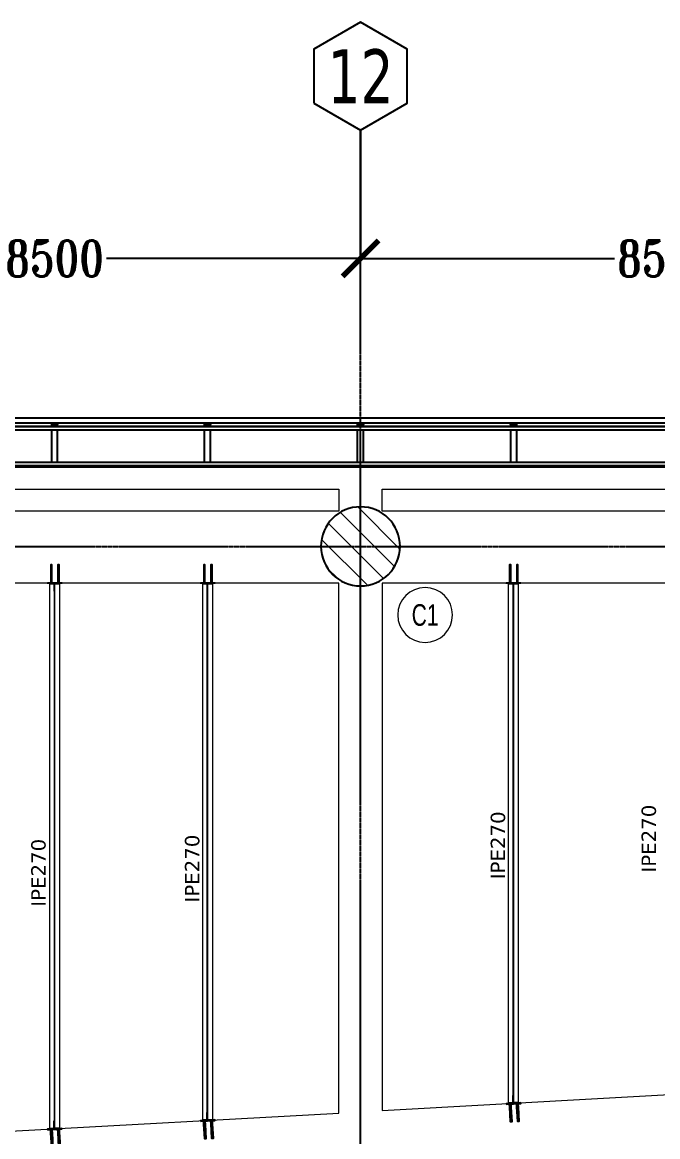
# Model space of a CAD drawing. Header units: millimetres. Extents: x -6598 to 74598, y -11659 to 33736.
# Drawn here: x 37801 to 46629, y 17300 to 32781 of the extents above; entities that cross this region are included whole.
import ezdxf
from ezdxf.enums import TextEntityAlignment as Align

# ---------------------------------------------------------------- set-up
doc = ezdxf.new("R2010")
doc.units = ezdxf.units.MM
doc.header["$LTSCALE"] = 0.95
doc.linetypes.add('DXK_LINE_DOT3', pattern=[5.9187, 2.979, -0.9799, 0.9799, -0.9799])
for name, color, linetype, lineweight in [('0-1', 7, 'Continuous', 5), ('E_B_PLACA-1', 10, 'Continuous', 25), ('E_B_PLACA-2', 254, 'Continuous', 25), ('E_COLUMNAS', 1, 'Continuous', 18), ('E_COLUMNAS-3', 1, 'Continuous', 35), ('E_COLUMNAS-4', 1, 'Continuous', 25), ('E_TEXTO', 3, 'Continuous', 9), ('E_VIGAS', 5, 'Continuous', 9), ('E_VIGAS-1', 5, 'Continuous', 25), ('E_VIGAS-2', 10, 'Continuous', 25), ('HCB-VIGAS', 4, 'Continuous', 15), ('HCB_ALMA', 255, 'Continuous', 5)]:
    doc.layers.add(name, color=color, linetype=linetype, lineweight=lineweight)
for name, color, linetype in [('COTAS', 8, 'Continuous'), ('HCB-EJES', 1, 'Continuous'), ('HCB-PLATINAS', 5, 'Continuous'), ('HCB-ROTULOS', 2, 'Continuous')]:
    doc.layers.add(name, color=color, linetype=linetype)
doc.styles.add('Arial Narrow', font='', dxfattribs={"width": 0.85, "height": 0.3})
doc.styles.add('ROMANT', font='romant.shx', dxfattribs={"width": 0.8})
doc.styles.add('VERDANA', font='verdana.ttf')
doc.styles.get('Arial Narrow').set_extended_font_data('Arial Narrow')
doc.dimstyles.new('1.125', dxfattribs={"dimscale": 0, "dimtxt": 500, "dimasz": 500, "dimexe": 4, "dimexo": 4, "dimgap": 15, "dimtad": 0, "dimdec": 0, "dimzin": 4, "dimdsep": 46, "dimtxsty": 'ROMANT', "dimblk": 'ARCHTICK', "dimcen": -10, "dimclrd": 256, "dimclrt": 3, "dimadec": 0, "dimazin": 0, "dimtfac": 1, "dimtdec": 0, "dimtix": 1, "dimtmove": 0, "dimatfit": 0, "dimldrblk": 'OBLIQUE', "dimfxl": 0.05, "dimtolj": 1, "dimtzin": 0, "dimarcsym": 0})

# ---------------------------------------------------------------- blocks, each defined once
blk = doc.blocks.new('EST_SFM_VIGA-METALICA-SECCION-C - EST_SFM_VIGA-METALICA-UPN160-1604346-_58_00m_N_E_-NIVEL-15 DOC')
at = {"layer": 'E_VIGAS-1'}
for p, q in [((30.11, 0.018), (-30.277, 0.018)), ((-30.272, -0.047), (30.104, -0.047))]:
    blk.add_line(p, q, dxfattribs=at)
blk = doc.blocks.new('EST_SFM_VIGA-METALICA-SECCION-C - EST_SFM_VIGA-METALICA-UPN100-1526554-_58_00m_N_E_-NIVEL-15 DOC')
at = {"layer": 'E_VIGAS-2'}
for p, q in [((34.942, 0.018), (-34.929, 0.018)), ((-34.929, -0.032), (34.942, -0.032))]:
    blk.add_line(p, q, dxfattribs=at)
blk = doc.blocks.new('EST_SFM_VIGA-METALICA-SECCION-C - EST_SFM_VIGA-METALICA-UPN100-1526616-_58_00m_N_E_-NIVEL-15 DOC')
at = {"layer": 'E_VIGAS-2'}
for p, q in [((34.044, 0.032), (-34.827, 0.032)), ((-34.827, -0.018), (34.044, -0.018))]:
    blk.add_line(p, q, dxfattribs=at)
blk = doc.blocks.new('DCTIB_CNI_EST_MOD-1A-FAC_0001_rvt-1-_58_00m_N_E_-NIVEL-15 DOC')
at = {"layer": 'E_B_PLACA-1'}
for p, q in [((-75.147, 167.83), (-5.177, 167.83)), ((-5.727, 167.28), (-74.597, 167.28))]:
    blk.add_line(p, q, dxfattribs=at)
at = {"layer": 'E_B_PLACA-2'}
for p, q in [((-5.177, 167.83), (-75.147, 167.83)), ((-74.597, 167.28), (-5.727, 167.28))]:
    blk.add_line(p, q, dxfattribs=at)
at = {"layer": 'E_VIGAS-1'}
for p, q in [((-35.953, 167.859), (-35.925, 167.859)), ((-35.953, 167.858), (-35.953, 167.859)), ((-35.871, 167.858), (-35.953, 167.858)), ((-35.953, 167.83), (-35.953, 167.858)), ((-35.915, 167.864), (-35.915, 167.878)), ((-35.915, 167.859), (-35.915, 167.864)), ((-35.91, 167.878), (-35.91, 167.864)), ((-35.91, 167.864), (-35.91, 167.859)), ((-35.899, 167.859), (-35.871, 167.859)), ((-35.871, 167.859), (-35.871, 167.858)), ((-35.871, 167.83), (-35.871, 167.858)), ((-33.828, 167.859), (-33.8, 167.859)), ((-33.828, 167.858), (-33.828, 167.859)), ((-33.746, 167.858), (-33.828, 167.858)), ((-33.828, 167.83), (-33.828, 167.858)), ((-33.79, 167.864), (-33.79, 167.878)), ((-33.79, 167.859), (-33.79, 167.864)), ((-33.785, 167.878), (-33.785, 167.864)), ((-33.785, 167.864), (-33.785, 167.859)), ((-33.774, 167.859), (-33.746, 167.859)), ((-33.746, 167.859), (-33.746, 167.858)), ((-33.746, 167.83), (-33.746, 167.858)), ((-31.703, 167.859), (-31.675, 167.859)), ((-31.703, 167.858), (-31.703, 167.859)), ((-31.621, 167.858), (-31.703, 167.858)), ((-31.703, 167.83), (-31.703, 167.858)), ((-31.664, 167.864), (-31.664, 167.878)), ((-31.664, 167.859), (-31.664, 167.864)), ((-31.659, 167.878), (-31.659, 167.864)), ((-31.659, 167.864), (-31.659, 167.859)), ((-31.649, 167.859), (-31.621, 167.859)), ((-31.621, 167.859), (-31.621, 167.858)), ((-31.621, 167.83), (-31.621, 167.858)), ((-29.578, 167.858), (-29.578, 167.859)), ((-29.578, 167.859), (-29.55, 167.859)), ((-29.496, 167.858), (-29.578, 167.858)), ((-29.578, 167.858), (-29.578, 167.83)), ((-29.54, 167.864), (-29.54, 167.878)), ((-29.54, 167.859), (-29.54, 167.864)), ((-29.535, 167.878), (-29.535, 167.864)), ((-29.535, 167.864), (-29.535, 167.859)), ((-29.524, 167.859), (-29.496, 167.859)), ((-29.496, 167.859), (-29.496, 167.858)), ((-29.496, 167.858), (-29.496, 167.83)), ((-35.953, 167.519), (-35.953, 167.78)), ((-35.871, 167.519), (-35.871, 167.78)), ((-33.828, 167.33), (-33.828, 167.78)), ((-33.746, 167.33), (-33.746, 167.78)), ((-31.703, 167.33), (-31.703, 167.78)), ((-31.621, 167.33), (-31.621, 167.78)), ((-29.578, 167.78), (-29.578, 167.33)), ((-29.496, 167.78), (-29.496, 167.33)), ((-35.953, 167.263), (-35.953, 167.28)), ((-35.871, 167.263), (-35.953, 167.263)), ((-35.871, 167.263), (-35.871, 167.28)), ((-33.828, 167.263), (-33.828, 167.28)), ((-33.746, 167.263), (-33.828, 167.263)), ((-33.746, 167.263), (-33.746, 167.28)), ((-31.703, 167.263), (-31.703, 167.28)), ((-31.621, 167.263), (-31.703, 167.263)), ((-31.621, 167.263), (-31.621, 167.28)), ((-29.578, 167.28), (-29.578, 167.263)), ((-29.496, 167.263), (-29.578, 167.263)), ((-29.496, 167.28), (-29.496, 167.263))]:
    blk.add_line(p, q, dxfattribs=at)
for points, knots in [([(-35.915, 167.864), (-35.915, 167.863), (-35.915, 167.862), (-35.917, 167.86), (-35.918, 167.86), (-35.92, 167.859), (-35.921, 167.859), (-35.922, 167.859), (-35.924, 167.859), (-35.925, 167.859)], [0, 0, 0, 0, 0.285714, 0.428571, 0.571429, 0.678571, 0.732143, 0.785714, 1, 1, 1, 1]), ([(-35.925, 167.859), (-35.924, 167.859), (-35.923, 167.859), (-35.92, 167.859), (-35.918, 167.86), (-35.916, 167.86), (-35.915, 167.862), (-35.915, 167.863), (-35.915, 167.864)], [0, 0, 0, 0, 0.142857, 0.285714, 0.428571, 0.571429, 0.785714, 1, 1, 1, 1]), ([(-35.91, 167.864), (-35.91, 167.863), (-35.909, 167.862), (-35.908, 167.86), (-35.906, 167.86), (-35.905, 167.859), (-35.904, 167.859), (-35.902, 167.859), (-35.9, 167.859), (-35.899, 167.859)], [0, 0, 0, 0, 0.285714, 0.428571, 0.571429, 0.678571, 0.732143, 0.785714, 1, 1, 1, 1]), ([(-35.899, 167.859), (-35.9, 167.859), (-35.901, 167.859), (-35.904, 167.859), (-35.906, 167.86), (-35.908, 167.86), (-35.909, 167.862), (-35.91, 167.863), (-35.91, 167.864)], [0, 0, 0, 0, 0.142857, 0.285714, 0.428571, 0.571429, 0.785714, 1, 1, 1, 1]), ([(-33.79, 167.864), (-33.79, 167.863), (-33.79, 167.862), (-33.792, 167.86), (-33.793, 167.86), (-33.795, 167.859), (-33.796, 167.859), (-33.797, 167.859), (-33.799, 167.859), (-33.8, 167.859)], [0, 0, 0, 0, 0.285714, 0.428571, 0.571429, 0.678571, 0.732143, 0.785714, 1, 1, 1, 1]), ([(-33.8, 167.859), (-33.799, 167.859), (-33.798, 167.859), (-33.795, 167.859), (-33.793, 167.86), (-33.791, 167.86), (-33.79, 167.862), (-33.79, 167.863), (-33.79, 167.864)], [0, 0, 0, 0, 0.142857, 0.285714, 0.428571, 0.571429, 0.785714, 1, 1, 1, 1]), ([(-33.785, 167.864), (-33.785, 167.863), (-33.784, 167.862), (-33.783, 167.86), (-33.781, 167.86), (-33.78, 167.859), (-33.779, 167.859), (-33.777, 167.859), (-33.775, 167.859), (-33.774, 167.859)], [0, 0, 0, 0, 0.285714, 0.428571, 0.571429, 0.678571, 0.732143, 0.785714, 1, 1, 1, 1]), ([(-33.774, 167.859), (-33.775, 167.859), (-33.776, 167.859), (-33.779, 167.859), (-33.781, 167.86), (-33.783, 167.86), (-33.784, 167.862), (-33.785, 167.863), (-33.785, 167.864)], [0, 0, 0, 0, 0.142857, 0.285714, 0.428571, 0.571429, 0.785714, 1, 1, 1, 1]), ([(-31.664, 167.864), (-31.664, 167.863), (-31.665, 167.862), (-31.666, 167.86), (-31.668, 167.86), (-31.669, 167.859), (-31.67, 167.859), (-31.672, 167.859), (-31.674, 167.859), (-31.675, 167.859)], [0, 0, 0, 0, 0.285714, 0.428571, 0.571429, 0.678571, 0.732143, 0.785714, 1, 1, 1, 1]), ([(-31.675, 167.859), (-31.674, 167.859), (-31.673, 167.859), (-31.67, 167.859), (-31.668, 167.86), (-31.666, 167.86), (-31.665, 167.862), (-31.664, 167.863), (-31.664, 167.864)], [0, 0, 0, 0, 0.142857, 0.285714, 0.428571, 0.571429, 0.785714, 1, 1, 1, 1]), ([(-31.659, 167.864), (-31.659, 167.863), (-31.659, 167.862), (-31.657, 167.86), (-31.656, 167.86), (-31.654, 167.859), (-31.653, 167.859), (-31.652, 167.859), (-31.65, 167.859), (-31.649, 167.859)], [0, 0, 0, 0, 0.285714, 0.428571, 0.571429, 0.678571, 0.732143, 0.785714, 1, 1, 1, 1]), ([(-31.649, 167.859), (-31.65, 167.859), (-31.651, 167.859), (-31.654, 167.859), (-31.656, 167.86), (-31.658, 167.86), (-31.659, 167.862), (-31.659, 167.863), (-31.659, 167.864)], [0, 0, 0, 0, 0.142857, 0.285714, 0.428571, 0.571429, 0.785714, 1, 1, 1, 1]), ([(-29.55, 167.859), (-29.549, 167.859), (-29.548, 167.859), (-29.545, 167.859), (-29.543, 167.86), (-29.541, 167.86), (-29.54, 167.862), (-29.54, 167.863), (-29.54, 167.864)], [0, 0, 0, 0, 0.142857, 0.285714, 0.428571, 0.571429, 0.785714, 1, 1, 1, 1]), ([(-29.54, 167.864), (-29.54, 167.863), (-29.54, 167.862), (-29.542, 167.86), (-29.543, 167.86), (-29.545, 167.859), (-29.546, 167.859), (-29.547, 167.859), (-29.549, 167.859), (-29.55, 167.859)], [0, 0, 0, 0, 0.285714, 0.428571, 0.571429, 0.678571, 0.732143, 0.785714, 1, 1, 1, 1]), ([(-29.524, 167.859), (-29.525, 167.859), (-29.526, 167.859), (-29.529, 167.859), (-29.531, 167.86), (-29.533, 167.86), (-29.534, 167.862), (-29.535, 167.863), (-29.535, 167.864)], [0, 0, 0, 0, 0.142857, 0.285714, 0.428571, 0.571429, 0.785714, 1, 1, 1, 1]), ([(-29.535, 167.864), (-29.535, 167.863), (-29.534, 167.862), (-29.533, 167.86), (-29.531, 167.86), (-29.53, 167.859), (-29.529, 167.859), (-29.527, 167.859), (-29.525, 167.859), (-29.524, 167.859)], [0, 0, 0, 0, 0.285714, 0.428571, 0.571429, 0.678571, 0.732143, 0.785714, 1, 1, 1, 1])]:
    blk.add_open_spline(points, degree=3, knots=knots, dxfattribs=at)
at = {"layer": 'E_VIGAS-2'}
for p, q in [((-35.953, 167.33), (-35.953, 167.519)), ((-35.871, 167.33), (-35.871, 167.519))]:
    blk.add_line(p, q, dxfattribs=at)
at = {"layer": 'E_VIGAS-1'}
for name, p in [('EST_SFM_VIGA-METALICA-SECCION-C - EST_SFM_VIGA-METALICA-UPN160-1604346-_58_00m_N_E_-NIVEL-15 DOC', (-40.081, 167.925)), ('EST_SFM_VIGA-METALICA-SECCION-C - EST_SFM_VIGA-METALICA-UPN100-1526554-_58_00m_N_E_-NIVEL-15 DOC', (-40.169, 167.812)), ('EST_SFM_VIGA-METALICA-SECCION-C - EST_SFM_VIGA-METALICA-UPN100-1526616-_58_00m_N_E_-NIVEL-15 DOC', (-39.77, 167.298))]:
    blk.add_blockref(name, p, dxfattribs=at)
blk = doc.blocks.new('EST_SCM_COLUMNA-SECCION-CIRCULAR - EST_SCM_COLUMNA-CONCRETO-CIRCULAR_Ø_110cm-V21-_58_00m_N_E_-NIVEL-15 DOC')
at = {"layer": 'E_COLUMNAS'}
h = blk.add_hatch(dxfattribs=at)
h.set_pattern_fill('FP_20', color=256, style=0, pattern_type=2)
h.set_pattern_definition([(135, (31.662, -166.162), (-0.15909903, -0.15909903), [])])
h.paths.add_polyline_path([(0.041, -0.548), (0.122, -0.536), (0.201, -0.512), (0.275, -0.476), (0.343, -0.43), (0.403, -0.374), (0.454, -0.31), (0.496, -0.239), (0.526, -0.162), (0.544, -0.082), (0.55, 0), (0.544, 0.082), (0.526, 0.162), (0.496, 0.239), (0.454, 0.31), (0.402, 0.375), (0.343, 0.43), (0.275, 0.476), (0.201, 0.512), (0.122, 0.536), (0.041, 0.548), (-0.041, 0.548), (-0.122, 0.536), (-0.201, 0.512), (-0.275, 0.476), (-0.343, 0.43), (-0.403, 0.374), (-0.454, 0.31), (-0.496, 0.239), (-0.526, 0.162), (-0.544, 0.082), (-0.55, 0), (-0.544, -0.082), (-0.526, -0.162), (-0.496, -0.239), (-0.454, -0.31), (-0.403, -0.374), (-0.343, -0.43), (-0.275, -0.476), (-0.201, -0.512), (-0.122, -0.536), (-0.041, -0.548)])
at = {"layer": 'E_COLUMNAS-4'}
for start, end in [(0, 180), (180, 0)]:
    blk.add_arc((0, 0), 0.55, start, end, dxfattribs=at)
blk = doc.blocks.new('_ArchTick')
at = {"color": 0, "linetype": 'ByBlock', "const_width": 0.15}
blk.add_lwpolyline([(-0.5, -0.5), (0.5, 0.5)], dxfattribs=at)
blk = doc.blocks.new('*D55')
at = {"layer": 'COTAS', "color": 0, "lineweight": -2, "transparency": 16777216}
for p, q in [((34000, 31277), (34000, 29496)), ((42500, 31277), (42500, 29496))]:
    blk.add_line(p, q, dxfattribs=at)
at = {"layer": 'COTAS', "lineweight": -2, "transparency": 16777216}
for p, q in [((34000, 29500), (37530, 29500)), ((42500, 29500), (38970, 29500))]:
    blk.add_line(p, q, dxfattribs=at)
at = {"layer": 'Defpoints', "color": 0, "transparency": 16777216}
for p in [(34000, 31281), (42500, 31281), (34000, 29500)]:
    blk.add_point(p, dxfattribs=at)
at = {"layer": 'COTAS', "lineweight": -2, "transparency": 16777216, "xscale": 500, "yscale": 500, "zscale": 500, "rotation": 180}
blk.add_blockref('_ArchTick', (34000, 29500), dxfattribs=at)
at = {"layer": 'COTAS', "lineweight": -2, "transparency": 16777216, "xscale": 500, "yscale": 500, "zscale": 500}
blk.add_blockref('_ArchTick', (42500, 29500), dxfattribs=at)
at = {"layer": 'COTAS', "color": 3, "transparency": 16777216, "insert": (38250, 29500), "char_height": 500, "attachment_point": 5, "style": 'ROMANT'}
blk.add_mtext('\\A1;8500', dxfattribs=at)
blk = doc.blocks.new('_Oblique')
at = {"color": 0, "linetype": 'ByBlock', "lineweight": -2}
blk.add_line((-0.5, -0.5), (0.5, 0.5), dxfattribs=at)
blk = doc.blocks.new('*D56')
at = {"layer": 'COTAS', "color": 0, "lineweight": -2, "transparency": 16777216}
for p, q in [((42500, 31277), (42500, 29496)), ((51000, 31277), (51000, 29496))]:
    blk.add_line(p, q, dxfattribs=at)
at = {"layer": 'COTAS', "lineweight": -2, "transparency": 16777216}
for p, q in [((42500, 29500), (46030, 29500)), ((51000, 29500), (47470, 29500))]:
    blk.add_line(p, q, dxfattribs=at)
at = {"layer": 'Defpoints', "color": 0, "transparency": 16777216}
for p in [(42500, 31281), (51000, 31281), (42500, 29500)]:
    blk.add_point(p, dxfattribs=at)
at = {"layer": 'COTAS', "lineweight": -2, "transparency": 16777216, "xscale": 500, "yscale": 500, "zscale": 500, "rotation": 180}
blk.add_blockref('_ArchTick', (42500, 29500), dxfattribs=at)
at = {"layer": 'COTAS', "lineweight": -2, "transparency": 16777216, "xscale": 500, "yscale": 500, "zscale": 500}
blk.add_blockref('_ArchTick', (51000, 29500), dxfattribs=at)
at = {"layer": 'COTAS', "color": 3, "transparency": 16777216, "insert": (46750, 29500), "char_height": 500, "attachment_point": 5, "style": 'ROMANT'}
blk.add_mtext('\\A1;8500', dxfattribs=at)
blk = doc.blocks.new('CNI_TAG COLUMNAS CONCRETO MARCA - CNI_COLUMNA CONCRETO-582370-PLANTA TIPO PISO 18 A PISO 23')
at = {"layer": 'E_TEXTO'}
for start, end in [(360, 180), (180, 360)]:
    blk.add_arc((0.00026, -0.00015), 0.00254, start, end, dxfattribs=at)

msp = doc.modelspace()

# ---------------------------------------------------------------- linework, layer by layer
at = {"layer": 'E_VIGAS', "color": 30, "true_color": 0xf26722}
for points in [[(6101, 26596), (6101, -1095.8), (61901.2, -1095.7), (61901.1, 26596)], [(34457.9, 25990.1), (34453.3, 26296), (42201, 26296), (42201, 25990.1)], [(42801, 25990.1), (42801, 26296), (50546.2, 26296), (50554.9, 25990.1)], [(34473.1, 24990.1), (34588.7, 17375.3), (37638.2, 17375.3), (42201, 17629.3), (42201, 24990.1)], [(42801, 24990.1), (42801, 17662.8), (50779.9, 18107.1), (50583.4, 24990.1)]]:
    msp.add_lwpolyline(points, close=True, dxfattribs=at)
at = {"layer": 'HCB-EJES', "linetype": 'DXK_LINE_DOT3'}
for p, q in [((42500.1, -5780.2), (42500.1, 31280.5)), ((-5098.2, 25500), (73098.4, 25500))]:
    msp.add_line(p, q, dxfattribs=at)
at = {"layer": 'HCB-PLATINAS', "color": 5}
for points in [[(38200.5, 24997.6), (38204.1, 24996.1), (38207.7, 24997.6), (38209.8, 24998.5), (38212.1, 25004.1), (38212.1, 25041.6), (38212.1, 25246.1), (38196.1, 25246.1), (38196.1, 25041.6), (38196.1, 25004.1), (38198.4, 24998.5)], [(38300.5, 24997.6), (38304.1, 24996.1), (38307.7, 24997.6), (38309.8, 24998.5), (38312.1, 25004.1), (38312.1, 25041.6), (38312.1, 25246.1), (38296.1, 25246.1), (38296.1, 25041.6), (38296.1, 25004.1), (38298.4, 24998.5)], [(40325.5, 24997.6), (40329.1, 24996.1), (40332.7, 24997.6), (40334.8, 24998.5), (40337.1, 25004.1), (40337.1, 25041.6), (40337.1, 25246.1), (40321.1, 25246.1), (40321.1, 25041.6), (40321.1, 25004.1), (40323.4, 24998.5)], [(40425.5, 24997.6), (40429.1, 24996.1), (40432.7, 24997.6), (40434.8, 24998.5), (40437.1, 25004.1), (40437.1, 25041.6), (40437.1, 25246.1), (40421.1, 25246.1), (40421.1, 25041.6), (40421.1, 25004.1), (40423.4, 24998.5)], [(44575.7, 24997.6), (44579.3, 24996.1), (44583, 24997.6), (44585, 24998.5), (44587.3, 25004.1), (44587.3, 25041.6), (44587.3, 25246.1), (44571.3, 25246.1), (44571.3, 25041.6), (44571.3, 25004.1), (44573.7, 24998.5)], [(44675.7, 24997.6), (44679.3, 24996.1), (44683, 24997.6), (44685, 24998.5), (44687.3, 25004.1), (44687.3, 25041.6), (44687.3, 25246.1), (44671.3, 25246.1), (44671.3, 25041.6), (44671.3, 25004.1), (44673.7, 24998.5)], [(44576.1, 17754), (44579.6, 17755.7), (44583.3, 17754.4), (44585.4, 17753.7), (44588.1, 17748.2), (44590.2, 17710.8), (44601.5, 17506.6), (44585.6, 17505.7), (44574.2, 17709.9), (44572.1, 17747.3), (44574.1, 17753.1)], [(44676, 17759.6), (44679.5, 17761.3), (44683.2, 17760), (44685.3, 17759.3), (44687.9, 17753.8), (44690, 17716.3), (44701.4, 17512.1), (44685.4, 17511.2), (44674, 17715.4), (44671.9, 17752.9), (44674, 17758.6)], [(40326.1, 17517.4), (40329.6, 17519.1), (40333.3, 17517.8), (40335.4, 17517.1), (40338, 17511.6), (40340.1, 17474.1), (40351.5, 17269.9), (40335.5, 17269.1), (40324.1, 17473.2), (40322.1, 17510.7), (40324.1, 17516.5)], [(40425.9, 17523), (40429.4, 17524.7), (40433.1, 17523.4), (40435.2, 17522.7), (40437.9, 17517.1), (40440, 17479.7), (40451.3, 17275.5), (40435.4, 17274.6), (40424, 17478.8), (40421.9, 17516.2), (40423.9, 17522)], [(38201.1, 17399.1), (38204.6, 17400.8), (38208.3, 17399.5), (38210.4, 17398.8), (38213.1, 17393.2), (38215.1, 17355.8), (38226.5, 17151.6), (38210.5, 17150.7), (38199.2, 17354.9), (38197.1, 17392.4), (38199.1, 17398.1)], [(38300.9, 17404.6), (38304.5, 17406.3), (38308.2, 17405), (38310.3, 17404.3), (38312.9, 17398.8), (38315, 17361.4), (38326.4, 17157.2), (38310.4, 17156.3), (38299, 17360.5), (38296.9, 17397.9), (38299, 17403.7)]]:
    msp.add_lwpolyline(points, close=True, dxfattribs=at)
at = {"layer": 'HCB-PLATINAS', "color": 4}
for points in [[(38150, 24996.1), (38350, 24996.1), (38350, 24990.1), (38150, 24990.1)], [(40275, 24996.1), (40475, 24996.1), (40475, 24990.1), (40275, 24990.1)], [(44525.2, 24996.1), (44725.2, 24996.1), (44725.2, 24990.1), (44525.2, 24990.1)], [(44525.6, 17752.7), (44725.3, 17763.9), (44725, 17769.8), (44525.3, 17758.7)], [(40275.6, 17516.1), (40475.3, 17527.2), (40474.9, 17533.2), (40275.3, 17522.1)], [(38150.6, 17397.8), (38350.3, 17408.9), (38350, 17414.9), (38150.3, 17403.8)]]:
    msp.add_lwpolyline(points, close=True, dxfattribs=at)
at = {"layer": 'HCB-ROTULOS'}
msp.add_lwpolyline([(41850.6, 31655.5), (42500.1, 31280.5), (43149.6, 31655.5), (43149.6, 32405.5), (42500.1, 32780.5), (41850.6, 32405.5)], close=True, dxfattribs=at)
at = {"layer": 'HCB-VIGAS'}
for points in [[(38317.5, 17423.7), (38182.5, 17416.1), (38182.5, 24980.1), (38317.5, 24980.1)], [(38240.7, 24990.1), (38240.7, 24880.1), (38246.7, 24880.1), (38246.7, 24990.1)], [(40365.7, 24990.1), (40365.7, 24880.1), (40371.7, 24880.1), (40371.7, 24990.1)], [(44557.7, 24980.1), (44692.7, 24980.1), (44692.6, 17778.1), (44557.6, 17770.6)], [(44616.8, 24990.1), (44616.8, 24880.1), (44622.8, 24880.1), (44622.8, 24990.1)], [(44616, 17763.8), (44616, 17874.3), (44622, 17874.3), (44622, 17764.1)], [(38240.7, 17408.8), (38240.7, 17519.3), (38246.7, 17519.3), (38246.7, 17409.1)], [(40365.7, 17527.2), (40365.7, 17637.7), (40371.7, 17637.7), (40371.7, 17527.5)]]:
    msp.add_lwpolyline(points, close=True, dxfattribs=at)
for points in [[(40307.5, 17534), (40307.5, 24980.1), (40442.5, 24980.1), (40442.5, 17541.5)], [(44557.6, 17760.5), (44557.6, 17760.6)], [(40442.5, 17541.5), (40307.5, 17534)], [(40307.6, 17523.9), (40307.6, 17523.9)], [(38182.6, 17405.6), (38182.6, 17405.6)]]:
    msp.add_lwpolyline(points, dxfattribs=at)
at = {"layer": 'HCB_ALMA'}
for p, q in [((38246.7, 17421.8), (38246.7, 24980.1)), ((38253.3, 17426.4), (38253.3, 24980.1)), ((40371.7, 17537.5), (40371.7, 24980.1)), ((40378.3, 17537.9), (40378.3, 24980.1)), ((44622.8, 17774.3), (44622.8, 24980.1)), ((44628.4, 17774.3), (44628.4, 24980.1))]:
    msp.add_line(p, q, dxfattribs=at)

# ---------------------------------------------------------------- block references
at = {"layer": '0-1', "xscale": 1000, "yscale": 1000, "zscale": 1000}
msp.add_blockref('DCTIB_CNI_EST_MOD-1A-FAC_0001_rvt-1-_58_00m_N_E_-NIVEL-15 DOC', (74162.1, -140662.4), dxfattribs=at)
at = {"layer": 'E_COLUMNAS-3', "xscale": 1000, "yscale": 1000, "zscale": 1000}
msp.add_blockref('EST_SCM_COLUMNA-SECCION-CIRCULAR - EST_SCM_COLUMNA-CONCRETO-CIRCULAR_Ø_110cm-V21-_58_00m_N_E_-NIVEL-15 DOC', (42500, 25500.1), dxfattribs=at)
at = {"layer": 'E_TEXTO', "xscale": 149999.9999999996, "yscale": 149999.9999999996, "zscale": 149999.9999999996}
msp.add_blockref('CNI_TAG COLUMNAS CONCRETO MARCA - CNI_COLUMNA CONCRETO-582370-PLANTA TIPO PISO 18 A PISO 23', (43358.7, 24569.9), dxfattribs=at)

# ---------------------------------------------------------------- texts
at = {"layer": 'E_TEXTO', "style": 'Arial Narrow', "width": 0.85}
msp.add_text('C1', height=300, dxfattribs=at).set_placement((43397.8, 24547.6), align=Align.MIDDLE_CENTER)
at = {"layer": 'E_TEXTO', "char_height": 200, "width": 1206.139, "attachment_point": 1, "rotation": 90, "style": 'VERDANA'}
for insert in [(46404.9, 20969.4), (44309.1, 20876.3), (37924.6, 20494.9), (40060.5, 20553.1)]:
    msp.add_mtext('IPE270', dxfattribs=dict(at, insert=insert))
at = {"layer": 'HCB-ROTULOS', "color": 4, "style": 'VERDANA', "width": 0.7}
msp.add_text('12', height=750, dxfattribs=at).set_placement((42500.1, 32030.5), align=Align.MIDDLE_CENTER)

# ---------------------------------------------------------------- dimensions: what is measured, and where the dimension line sits
at = {"layer": 'COTAS'}
for base, p1, p2, picture, middle in [((34000.1, 29500.4), (42500.1, 31280.5), (34000.1, 31280.5), '*D55', (38250.1, 29500.4)), ((42500.1, 29500.4), (51000.1, 31280.5), (42500.1, 31280.5), '*D56', (46750.1, 29500.4))]:
    dim = msp.add_linear_dim(base=base, p1=p1, p2=p2, dimstyle='1.125', override={"dimscale": 1}, dxfattribs=at)
    dim.commit()
    dim.dimension.update_dxf_attribs({"geometry": picture, "text_midpoint": middle})

doc.saveas('drawing.dxf')
